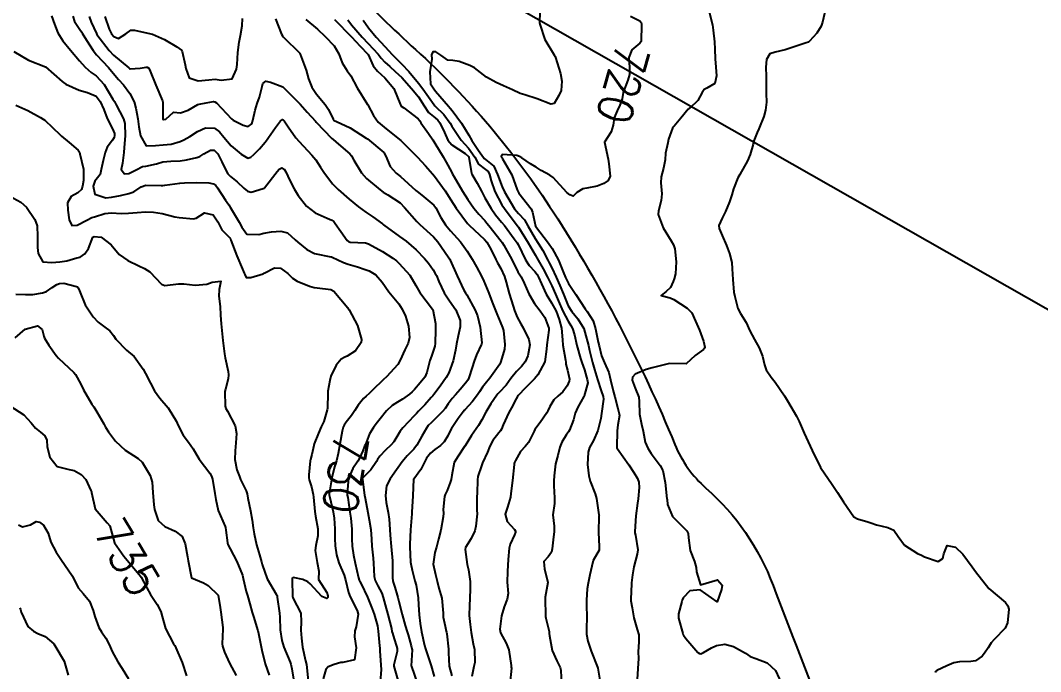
# Model space of a CAD drawing. Header units: metres. Extents: x 318500 to 325275, y 7408834 to 7428799.
# Drawn here: x 320229 to 320349.3, y 7412094.7 to 7412171.5 of the extents above; entities that cross this region are included whole.
import ezdxf
from ezdxf.enums import TextEntityAlignment as Align

# ---------------------------------------------------------------- set-up
doc = ezdxf.new("R2010")
doc.units = ezdxf.units.M
doc.header["$MEASUREMENT"] = 0
doc.linetypes.add('CONTINUO', pattern=[0])
for name, color, linetype in [('Cotas', 45, 'Continuous'), ('Curvas de Nivel 1m', 11, 'Continuous'), ('Curvas de Nivel 5m', 15, 'Continuous'), ('Linha Férrea', 20, 'Continuous'), ('TEXTO', 45, 'Continuous'), ('Vias Secundárias', 230, 'Continuous')]:
    doc.layers.add(name, color=color, linetype=linetype)
doc.styles.add('Style-STANDARD', font='STANDARD.shx')

msp = doc.modelspace()

# ---------------------------------------------------------------- linework, layer by layer
at = {"layer": 'Curvas de Nivel 1m', "flags": 128}
for points, elevation in [([(320290.27, 7412173.22), (320290.19, 7412171.36), (320290.2, 7412171.22), (320290.24, 7412171.03), (320290.85, 7412169.21), (320291.99, 7412167.31), (320292.06, 7412167.19), (320292.1, 7412167.08), (320292.66, 7412165.18), (320292.83, 7412164.31), (320292.74, 7412163.18), (320292.5, 7412162.62), (320291.92, 7412161.66), (320291.54, 7412161.57), (320289.92, 7412162.2), (320288.49, 7412162.69), (320287.93, 7412162.86), (320287.01, 7412163.26), (320285.95, 7412163.75), (320285.11, 7412164.12), (320283.96, 7412164.77), (320283.24, 7412165.31), (320282.53, 7412165.87), (320281.98, 7412166.13), (320280.73, 7412166.6), (320279.98, 7412166.74), (320279.41, 7412166.78), (320278.57, 7412167.37), (320278, 7412167.74), (320277.62, 7412167.76), (320277.48, 7412167.39), (320277.49, 7412166.9), (320277.28, 7412165.39), (320277.37, 7412163.97), (320277.73, 7412163.38), (320277.94, 7412163.12), (320279.46, 7412161.36), (320279.67, 7412161.12), (320279.9, 7412160.84), (320280.99, 7412159.34), (320281.87, 7412157.94), (320282.24, 7412157.32), (320283.03, 7412156.13), (320283.59, 7412155.3), (320283.69, 7412155.16), (320283.83, 7412155.05), (320284.8, 7412154.27), (320285.26, 7412153.28), (320285.79, 7412151.85), (320286.09, 7412151.27), (320286.46, 7412150.57), (320287.24, 7412149.26), (320287.74, 7412148.68), (320288.44, 7412147.94), (320288.84, 7412147.23), (320289.71, 7412145.75), (320290.06, 7412145.21), (320290.58, 7412144.32), (320291.19, 7412143.2), (320291.36, 7412142.89), (320291.66, 7412142.29), (320292.18, 7412141.18), (320292.59, 7412140.23), (320293.02, 7412139.18), (320293.6, 7412137.81), (320294.01, 7412137.16), (320294.72, 7412136.29), (320295.41, 7412135.14), (320295.56, 7412134.72), (320295.97, 7412133.13), (320296.11, 7412132.55), (320296.47, 7412131.13), (320296.69, 7412130.31), (320297.04, 7412129.12), (320297.47, 7412127.79), (320297.7, 7412127.11), (320297.75, 7412126.81), (320297.52, 7412125.11), (320297.42, 7412124.53), (320297.08, 7412123.12), (320296.58, 7412121.93), (320296.11, 7412121.13), (320295.93, 7412120.57), (320295.88, 7412119.13), (320296, 7412117.79), (320296.17, 7412117.13), (320296.77, 7412115.66), (320296.93, 7412115.12), (320297.21, 7412113.17), (320297.22, 7412113.11), (320297.21, 7412113.05), (320297.14, 7412111.11), (320297.23, 7412109.45), (320297.25, 7412109.11), (320297.25, 7412109.08), (320297.22, 7412109.01), (320296.53, 7412107.79), (320296.36, 7412107.12), (320296.15, 7412106.1), (320295.93, 7412105.13), (320295.83, 7412104.46), (320295.73, 7412103.13), (320295.73, 7412102.53), (320295.77, 7412101.13), (320295.74, 7412099.77), (320295.75, 7412099.13), (320295.9, 7412098.31), (320296.28, 7412097.12), (320297.03, 7412095.23), (320297.07, 7412095.11), (320297.36, 7412093.45)], 721), ([(320232.67, 7412171.98), (320233.01, 7412171), (320233.42, 7412169.98), (320234.01, 7412169.04), (320234.9, 7412167.96), (320235.97, 7412166.71), (320236.62, 7412165.93), (320237.36, 7412165.32), (320237.95, 7412164.93), (320238.88, 7412163.9), (320239.91, 7412162.19), (320240.08, 7412161.89), (320240.29, 7412161.49), (320241.15, 7412159.87), (320241.3, 7412159.3), (320241.36, 7412157.87), (320241.24, 7412156.46), (320241.18, 7412155.87), (320241.04, 7412154.64), (320240.9, 7412153.87), (320241.29, 7412153.36), (320241.8, 7412153.41), (320242.66, 7412153.85), (320243.4, 7412154.24), (320243.81, 7412154.29), (320245.06, 7412154.57), (320245.81, 7412154.77), (320246.75, 7412154.87), (320247.82, 7412154.92), (320248.58, 7412155.01), (320249.82, 7412155.31), (320250.14, 7412155.43), (320250.64, 7412155.74), (320251.4, 7412156.17), (320251.84, 7412156.17), (320252.27, 7412155.72), (320252.76, 7412154.77), (320253.25, 7412153.71), (320253.46, 7412153.37), (320253.79, 7412153.05), (320254.54, 7412152.44), (320255.35, 7412151.68), (320255.77, 7412151.31), (320256.21, 7412151.23), (320257.63, 7412151.65), (320257.74, 7412151.69), (320257.78, 7412151.72), (320259.29, 7412153.63), (320259.52, 7412153.91), (320259.81, 7412154.08), (320260.09, 7412153.91), (320260.28, 7412153.61), (320260.77, 7412152.58), (320261.26, 7412151.6), (320261.77, 7412150.83), (320262.75, 7412149.58), (320263.74, 7412148.76), (320265.15, 7412148.13), (320265.73, 7412147.92), (320265.95, 7412147.76), (320266.13, 7412147.53), (320266.78, 7412146.59), (320267.54, 7412145.51), (320267.7, 7412145.38), (320267.89, 7412145.31), (320269.7, 7412145.24), (320270.06, 7412145.12), (320271.68, 7412144.21), (320272.9, 7412143.44), (320273.34, 7412143.11), (320273.66, 7412142.82), (320274.91, 7412141.42), (320275.63, 7412140.22), (320276.1, 7412139.4), (320277.59, 7412137.42), (320277.61, 7412137.38), (320277.93, 7412135.73), (320277.95, 7412135.37), (320277.94, 7412135), (320277.9, 7412133.37), (320277.86, 7412133.05), (320277.52, 7412132.01), (320277.34, 7412131.55), (320277.29, 7412131.38), (320276.92, 7412129.96), (320276.67, 7412129.39), (320276.15, 7412128.72), (320275.47, 7412127.94), (320275.2, 7412127.67), (320274.88, 7412127.41), (320274.05, 7412126.83), (320273.45, 7412126.46), (320272.83, 7412126.05), (320272.18, 7412125.45), (320271.42, 7412124.51), (320270.96, 7412123.91), (320270.62, 7412123.47), (320270.16, 7412122.71), (320269.68, 7412121.48), (320269.59, 7412121.26), (320269.37, 7412120.74), (320268.99, 7412119.85), (320268.79, 7412119.49), (320268.19, 7412118.64), (320267.7, 7412117.5), (320267.53, 7412115.73), (320267.54, 7412115.51), (320267.59, 7412115.21), (320267.86, 7412113.5), (320267.96, 7412112.8), (320268.07, 7412111.5), (320268.08, 7412110.35), (320268.11, 7412109.5), (320268.26, 7412108.44), (320268.46, 7412107.49), (320268.88, 7412105.77), (320268.96, 7412105.48), (320269.01, 7412105.33), (320269.16, 7412105.03), (320269.92, 7412103.47), (320270.49, 7412102.09), (320270.71, 7412101.46), (320271.09, 7412100.08), (320271.19, 7412099.46), (320271.34, 7412097.73), (320271.36, 7412097.46), (320271.37, 7412097.14), (320271.49, 7412095.45), (320271.53, 7412094.95), (320271.42, 7412093.45)], 729), ([(320235.18, 7412171.95), (320235.4, 7412171.31), (320236.02, 7412170.4), (320236.2, 7412170.12), (320236.3, 7412169.94), (320236.79, 7412169.14), (320237.58, 7412167.92), (320237.98, 7412167.41), (320239.39, 7412165.9), (320239.95, 7412165.24), (320240.57, 7412164.51), (320241.15, 7412163.87), (320241.92, 7412162.85), (320242.42, 7412161.85), (320242.62, 7412161.13), (320242.83, 7412159.85), (320242.95, 7412158.92), (320243.17, 7412157.84), (320243.84, 7412156.69), (320244.95, 7412156.71), (320245.84, 7412156.78), (320246.78, 7412156.86), (320247.85, 7412157.19), (320248.26, 7412157.37), (320248.96, 7412157.76), (320249.87, 7412158.36), (320250.83, 7412158.78), (320251.87, 7412158.75), (320252.49, 7412158.34), (320252.99, 7412157.71), (320253.84, 7412156.69), (320255.02, 7412155.68), (320255.82, 7412155.23), (320256.17, 7412155.33), (320256.54, 7412155.66), (320257.2, 7412156.3), (320257.85, 7412157.11), (320258.09, 7412157.42), (320258.26, 7412157.64), (320259.09, 7412158.85), (320259.65, 7412159.62), (320259.89, 7412159.77), (320260, 7412159.73), (320260.09, 7412159.62), (320260.59, 7412158.9), (320261.49, 7412157.6), (320261.85, 7412157.17), (320263.37, 7412155.57), (320263.82, 7412155.01), (320264.39, 7412154.14), (320264.77, 7412153.56), (320265.79, 7412152.21), (320266.46, 7412151.53), (320267.76, 7412150.4), (320268.86, 7412149.5), (320269.74, 7412148.86), (320270.56, 7412148.3), (320271.68, 7412147.46), (320271.73, 7412147.43), (320271.83, 7412147.36), (320273.71, 7412145.99), (320274.47, 7412145.42), (320275.68, 7412144.4), (320276.65, 7412143.4), (320277.1, 7412142.83), (320277.66, 7412142.06), (320277.92, 7412141.64), (320278.05, 7412141.37), (320278.32, 7412140.69), (320278.95, 7412139.36), (320279.61, 7412138.42), (320280.34, 7412137.34), (320280.83, 7412136.09), (320280.85, 7412135.34), (320280.6, 7412134.29), (320280.4, 7412133.34), (320280.28, 7412132.59), (320280.03, 7412131.34), (320279.5, 7412129.9), (320279.2, 7412129.35), (320278.5, 7412128.34), (320277.74, 7412127.38), (320277.62, 7412127.22), (320277.45, 7412127.01), (320276.69, 7412126.14), (320275.94, 7412125.39), (320275.69, 7412125.13), (320275.42, 7412124.83), (320274.09, 7412123.42), (320273.79, 7412123.04), (320273.39, 7412122.39), (320273.03, 7412121.79), (320272.73, 7412121.44), (320272.03, 7412120.79), (320271.36, 7412120.09), (320271.1, 7412119.72), (320270.97, 7412119.46), (320270.33, 7412118.48), (320269.32, 7412117.5), (320269.3, 7412117.46), (320269.32, 7412117.33), (320269.58, 7412115.48), (320269.63, 7412115.14), (320269.97, 7412113.47), (320270.14, 7412112.59), (320270.3, 7412111.47), (320270.38, 7412110.31), (320270.43, 7412109.47), (320270.6, 7412108.07), (320270.65, 7412107.47), (320270.73, 7412105.9), (320270.84, 7412105.46), (320271.15, 7412104.82), (320271.62, 7412103.93), (320271.79, 7412103.45), (320272.01, 7412102.56), (320272.31, 7412101.44), (320272.74, 7412099.78), (320272.81, 7412099.43), (320272.86, 7412099.22), (320273.07, 7412098.58), (320273.36, 7412097.72), (320273.42, 7412097.42), (320273.41, 7412097.07), (320273.03, 7412095.52), (320273.01, 7412095.45), (320273.01, 7412095.43), (320273.03, 7412095.35), (320273.57, 7412093.42)], 728), ([(320237.1, 7412171.92), (320237.35, 7412171.23), (320237.96, 7412169.91), (320238.02, 7412169.81), (320239.46, 7412167.9), (320239.98, 7412167.36), (320241.8, 7412165.86), (320241.88, 7412165.79), (320241.96, 7412165.75), (320243.11, 7412165.84), (320243.84, 7412165.95), (320243.96, 7412165.95), (320244.15, 7412165.83), (320244.3, 7412165.48), (320244.97, 7412163.82), (320245.76, 7412161.96), (320245.8, 7412161.81), (320245.78, 7412159.91), (320245.81, 7412159.81), (320245.88, 7412159.76), (320246.14, 7412159.81), (320247.04, 7412160.65), (320247.89, 7412160.56), (320248.79, 7412160.88), (320249.91, 7412161.54), (320250.06, 7412161.59), (320250.9, 7412161.74), (320251.77, 7412161.88), (320251.91, 7412161.86), (320252.11, 7412161.73), (320253.88, 7412159.86), (320254.1, 7412159.7), (320255.28, 7412159.09), (320255.87, 7412158.97), (320256.27, 7412159.27), (320256.41, 7412159.66), (320256.67, 7412160.89), (320256.92, 7412161.66), (320257.18, 7412162.4), (320257.49, 7412163.65), (320257.58, 7412164.02), (320257.95, 7412164.29), (320258.49, 7412164.18), (320259.94, 7412163.62), (320261.91, 7412161.66), (320261.97, 7412161.59), (320262.83, 7412160.65), (320263.78, 7412159.57), (320263.89, 7412159.45), (320265.7, 7412157.54), (320265.86, 7412157.41), (320266.5, 7412156.88), (320267.83, 7412155.72), (320268.03, 7412155.51), (320268.33, 7412155), (320269.21, 7412153.5), (320269.8, 7412152.81), (320271.41, 7412151.47), (320271.78, 7412151.22), (320272.34, 7412150.88), (320273.76, 7412149.94), (320274.3, 7412149.42), (320275.73, 7412147.76), (320275.9, 7412147.58), (320276.08, 7412147.4), (320277.71, 7412145.96), (320278.23, 7412145.37), (320279.43, 7412143.6), (320279.59, 7412143.35), (320279.62, 7412143.3), (320279.67, 7412143.18), (320280.5, 7412141.34), (320281.3, 7412139.65), (320281.48, 7412139.33), (320281.62, 7412139.1), (320282.61, 7412137.31), (320282.89, 7412136.62), (320283.19, 7412135.31), (320283.4, 7412133.45), (320283.37, 7412133.3), (320282.78, 7412132.05), (320282.5, 7412131.31), (320282.25, 7412130.56), (320281.86, 7412129.32), (320281.74, 7412129.07), (320281.48, 7412128.69), (320280.86, 7412127.94), (320280.28, 7412127.34), (320279.89, 7412126.91), (320279.44, 7412126.28), (320279.08, 7412125.71), (320278.78, 7412125.36), (320277.42, 7412124.03), (320277.09, 7412123.7), (320276.87, 7412123.39), (320276.33, 7412122.46), (320275.74, 7412121.4), (320275.59, 7412121.18), (320275.37, 7412120.93), (320274.62, 7412120.15), (320274.02, 7412119.42), (320273.34, 7412118.5), (320272.58, 7412117.44), (320272.18, 7412116.58), (320272.04, 7412115.45), (320272.12, 7412114.62), (320272.37, 7412113.44), (320272.49, 7412112.67), (320272.56, 7412111.44), (320272.59, 7412110.79), (320272.72, 7412109.44), (320272.86, 7412107.77), (320272.87, 7412107.43), (320272.88, 7412105.72), (320272.91, 7412105.43), (320272.97, 7412105.24), (320273.15, 7412104.66), (320273.44, 7412103.72), (320273.51, 7412103.42), (320273.61, 7412102.95), (320274.02, 7412101.42), (320274.38, 7412100.12), (320274.6, 7412099.41), (320274.71, 7412099.04), (320275.06, 7412097.76), (320275.16, 7412097.4), (320275.18, 7412097.28), (320275.09, 7412095.4), (320275.11, 7412095.32), (320275.78, 7412093.39)], 727), ([(320238.94, 7412171.9), (320239.48, 7412170.44), (320239.74, 7412169.89), (320240.02, 7412169.57), (320240.56, 7412169.33), (320241.44, 7412169.87), (320242.02, 7412170.29), (320242.46, 7412170.29), (320244.02, 7412169.97), (320244.57, 7412169.82), (320246.01, 7412169.21), (320247.46, 7412168.33), (320247.99, 7412167.94), (320248.06, 7412167.78), (320248.41, 7412166.22), (320248.49, 7412165.77), (320248.88, 7412164.7), (320249.95, 7412164.34), (320251.22, 7412164.46), (320251.95, 7412164.52), (320252.66, 7412164.43), (320253.95, 7412164.56), (320254.48, 7412165.69), (320254.55, 7412166.27), (320254.62, 7412167.69), (320254.79, 7412168.91), (320254.95, 7412169.69), (320255.15, 7412170.8), (320255.2, 7412171.68)], 726), ([(320310.07, 7412172.95), (320310.58, 7412170.94), (320310.69, 7412170.3), (320310.85, 7412168.94), (320310.88, 7412168.07), (320310.91, 7412166.94), (320310.98, 7412165.94), (320311.06, 7412164.94), (320310.89, 7412164.01), (320309.95, 7412163.46), (320309.6, 7412163.3), (320309.4, 7412162.96), (320308.88, 7412162.01), (320307.91, 7412161.1), (320307.84, 7412161.06), (320307.73, 7412160.98), (320306.85, 7412159.95), (320306.06, 7412159.01), (320305.99, 7412158.91), (320305.89, 7412158.74), (320305.42, 7412157.46), (320305.32, 7412157.02), (320305.07, 7412155.79), (320305, 7412155.02), (320304.81, 7412154.03), (320304.53, 7412153.02), (320304.51, 7412152.31), (320304.64, 7412151.02), (320304.55, 7412150.24), (320304.22, 7412149.03), (320304.21, 7412148.56), (320304.78, 7412147.02), (320305.71, 7412145.48), (320305.99, 7412145.01), (320306.16, 7412144.54), (320306.33, 7412143), (320306.23, 7412141.57), (320306.06, 7412141), (320305.95, 7412140.7), (320305.63, 7412139.96), (320305.13, 7412139.52), (320304.55, 7412139.02), (320305.62, 7412138.75), (320306.05, 7412138.57), (320307.6, 7412137.54), (320308.15, 7412136.97), (320308.61, 7412135.99), (320309.08, 7412134.96), (320309.55, 7412133.66), (320309.68, 7412132.95), (320309.66, 7412132.83), (320309.54, 7412132.68), (320308.54, 7412131.95), (320307.51, 7412130.98), (320305.51, 7412131), (320303.5, 7412130.5), (320302.78, 7412130.32), (320301.5, 7412129.78), (320301.15, 7412129.4), (320301.14, 7412129.06), (320301.48, 7412128.12), (320301.91, 7412127.05), (320301.97, 7412126.54), (320302.01, 7412125.05), (320302.23, 7412123.86), (320302.42, 7412123.04), (320302.67, 7412121.76), (320302.97, 7412121.04), (320303.37, 7412120.4), (320304.42, 7412119.01), (320304.74, 7412118.4), (320305.03, 7412117), (320305.23, 7412115.07), (320305.24, 7412115), (320305.29, 7412114.41), (320305.9, 7412112.99), (320307.26, 7412111.6), (320307.57, 7412111.29), (320307.74, 7412110.97), (320307.75, 7412110.47), (320307.96, 7412108.97), (320308.47, 7412107.69), (320308.69, 7412106.96), (320308.71, 7412106.48), (320309.17, 7412104.95), (320311.18, 7412105.52), (320311.72, 7412104.91), (320311.67, 7412104.4), (320311.14, 7412102.92), (320309.16, 7412104.36), (320307.92, 7412104.21), (320307.15, 7412103.41), (320307.01, 7412103.11), (320306.97, 7412102.98), (320306.59, 7412101.51), (320306.58, 7412100.99), (320307.09, 7412099.19), (320307.14, 7412099.03), (320307.18, 7412098.98), (320307.47, 7412098.59), (320308.88, 7412096.95), (320309.06, 7412096.83), (320309.23, 7412096.78), (320309.54, 7412096.94), (320310.49, 7412097.5), (320311.07, 7412097.77), (320312.07, 7412097.92), (320313.07, 7412097.68), (320314.47, 7412096.88), (320315.05, 7412096.49), (320315.69, 7412096.23), (320317.04, 7412095.75), (320318.01, 7412094.83), (320318.9, 7412092.93)], 719), ([(320323.94, 7412172.77), (320323.57, 7412171.26), (320323.4, 7412170.78), (320322.88, 7412169.94), (320322.02, 7412169), (320321.9, 7412168.91), (320321.63, 7412168.8), (320320.01, 7412168.25), (320319.15, 7412167.98), (320318, 7412167.72), (320317.36, 7412167.5), (320316.96, 7412166.86), (320316.9, 7412165.94), (320316.93, 7412164.86), (320316.91, 7412163.91), (320316.93, 7412162.86), (320316.95, 7412161.83), (320316.85, 7412160.86), (320316.64, 7412160.13), (320316.15, 7412158.87), (320316.07, 7412158.68), (320315.88, 7412158.24), (320315.49, 7412157.25), (320315.38, 7412156.88), (320315.05, 7412155.67), (320314.71, 7412154.89), (320313.81, 7412153.31), (320313.59, 7412152.9), (320313.09, 7412151.61), (320312.87, 7412150.91), (320312.6, 7412150.08), (320312.15, 7412148.92), (320311.74, 7412148.14), (320311.36, 7412147.3), (320311.39, 7412146.93), (320311.72, 7412146.09), (320312.26, 7412144.92), (320312.62, 7412143.98), (320312.87, 7412142.91), (320312.93, 7412142.18), (320312.98, 7412140.91), (320313.12, 7412139.42), (320313.22, 7412138.91), (320313.6, 7412137.51), (320313.9, 7412136.9), (320314.55, 7412135.86), (320315.02, 7412134.88), (320315.55, 7412133.85), (320316.12, 7412132.86), (320316.51, 7412131.87), (320316.74, 7412130.85), (320316.91, 7412130.26), (320317.5, 7412129.41), (320317.99, 7412128.83), (320319.09, 7412127.19), (320319.33, 7412126.82), (320319.46, 7412126.63), (320320.51, 7412124.8), (320320.8, 7412124.18), (320321.41, 7412122.79), (320322.35, 7412120.78), (320323.35, 7412118.76), (320324.71, 7412116.75), (320325.32, 7412115.83), (320326.04, 7412114.73), (320327.27, 7412112.96), (320327.69, 7412112.7), (320328.93, 7412112.35), (320329.27, 7412112.24), (320329.93, 7412112.01), (320331.26, 7412111.7), (320331.96, 7412111.36), (320332.47, 7412110.64), (320333.23, 7412109.59), (320334.76, 7412108.61), (320335.22, 7412108.41), (320335.59, 7412108.22), (320337.21, 7412107.67), (320337.74, 7412108.05), (320337.86, 7412108.57), (320338.25, 7412109.55), (320339.23, 7412109.37), (320340.1, 7412108.54), (320341.2, 7412107.05), (320341.6, 7412106.52), (320343.17, 7412104.5), (320345.15, 7412102.84), (320345.43, 7412102.47), (320345.53, 7412102.07), (320345.38, 7412100.47), (320345.1, 7412099.81), (320343.8, 7412098.49), (320343.47, 7412098.11), (320343.08, 7412097.52), (320342.68, 7412096.89), (320342.4, 7412096.51), (320341.59, 7412095.97), (320341.05, 7412095.89), (320339.73, 7412095.86), (320339.05, 7412095.72), (320338.21, 7412095.39), (320337.03, 7412094.85), (320336.89, 7412094.72), (320336.84, 7412094.58)], 718), ([(320259.07, 7412171.63), (320259.8, 7412169.84), (320259.91, 7412169.62), (320260.02, 7412169.47), (320261.94, 7412167.59), (320261.96, 7412167.56), (320261.99, 7412167.49), (320262.71, 7412165.58), (320262.96, 7412164.57), (320263.36, 7412163.58), (320263.93, 7412162.77), (320264.94, 7412161.55), (320265.33, 7412160.97), (320265.89, 7412159.81), (320266.01, 7412159.66), (320266.26, 7412159.53), (320267.88, 7412158.79), (320269.76, 7412157.59), (320269.86, 7412157.52), (320269.91, 7412157.49), (320271.84, 7412155.88), (320272.1, 7412155.46), (320272.61, 7412154.24), (320273.32, 7412153.44), (320273.8, 7412153.05), (320275.64, 7412151.41), (320275.78, 7412151.29), (320276.32, 7412150.86), (320277.75, 7412149.68), (320277.97, 7412149.38), (320278.58, 7412148.21), (320279.14, 7412147.36), (320279.72, 7412146.67), (320280.9, 7412145.34), (320281.68, 7412144.26), (320282.25, 7412143.32), (320282.77, 7412142.42), (320283.36, 7412141.3), (320283.64, 7412140.71), (320284.22, 7412139.29), (320284.63, 7412138.26), (320285.01, 7412137.28), (320285.18, 7412136.87), (320285.58, 7412135.92), (320285.83, 7412135.27), (320285.94, 7412134.89), (320286.13, 7412133.26), (320286.08, 7412132.71), (320285.66, 7412131.27), (320285.51, 7412130.95), (320284.36, 7412129.29), (320283.95, 7412128.82), (320283.47, 7412128.22), (320283.11, 7412127.66), (320282.88, 7412127.31), (320282.28, 7412126.48), (320281.43, 7412125.6), (320281.3, 7412125.46), (320281.19, 7412125.32), (320280.63, 7412124.54), (320279.81, 7412123.34), (320279.67, 7412123.09), (320279.4, 7412122.49), (320278.97, 7412121.77), (320278.55, 7412121.36), (320277.86, 7412120.88), (320277.37, 7412120.43), (320276.89, 7412119.85), (320276.63, 7412119.39), (320276.21, 7412118.52), (320275.38, 7412117.4), (320275.36, 7412117.37), (320275.32, 7412116.4), (320275.27, 7412115.43), (320275.26, 7412115.4), (320275.15, 7412113.53), (320275.15, 7412113.4), (320275.15, 7412113.29), (320274.99, 7412111.4), (320274.9, 7412109.73), (320274.91, 7412109.4), (320275.01, 7412107.59), (320275.03, 7412107.4), (320275.18, 7412106.65), (320275.51, 7412105.4), (320275.66, 7412104.89), (320275.9, 7412103.39), (320275.93, 7412102.59), (320276.02, 7412101.39), (320276.13, 7412100.36), (320276.3, 7412099.39), (320276.66, 7412097.79), (320276.77, 7412097.38), (320277.05, 7412096.55), (320277.43, 7412095.37), (320277.77, 7412094.13)], 726), ([(320266.05, 7412171.56), (320268.02, 7412169.53), (320268.05, 7412169.51), (320269.07, 7412168.43), (320269.95, 7412167.49), (320269.99, 7412167.43), (320270.61, 7412166.11), (320271.11, 7412165.47), (320271.96, 7412164.68), (320273.04, 7412163.44), (320273.83, 7412161.52), (320273.84, 7412161.43), (320273.86, 7412161.38), (320273.91, 7412161.33), (320274.2, 7412161.14), (320275.89, 7412159.84), (320276.08, 7412159.6), (320276.23, 7412159.4), (320277.12, 7412158.14), (320277.61, 7412157.38), (320277.85, 7412157), (320278.85, 7412155.36), (320279.2, 7412154.74), (320279.81, 7412153.61), (320279.95, 7412153.35), (320280.14, 7412153.01), (320281.14, 7412151.34), (320281.77, 7412150.35), (320282.46, 7412149.32), (320283.04, 7412148.61), (320283.74, 7412147.87), (320284, 7412147.57), (320284.23, 7412147.29), (320285.7, 7412145.43), (320285.81, 7412145.27), (320285.98, 7412144.98), (320286.93, 7412143.26), (320287.66, 7412141.84), (320287.88, 7412141.47), (320288.03, 7412141.24), (320288.41, 7412140.47), (320288.94, 7412139.23), (320289.6, 7412138.08), (320290.3, 7412137.21), (320290.83, 7412136.44), (320291.3, 7412135.19), (320291.32, 7412134.94), (320291.07, 7412133.2), (320291.03, 7412132.7), (320290.82, 7412131.2), (320289.99, 7412129.7), (320289.62, 7412129.22), (320289.55, 7412129.15), (320289.49, 7412129.09), (320288.56, 7412128.14), (320287.69, 7412127.24), (320287.59, 7412127.11), (320287.45, 7412126.84), (320286.9, 7412125.79), (320286.58, 7412125.25), (320285.93, 7412123.78), (320285.72, 7412123.27), (320285.6, 7412123.08), (320285.4, 7412122.84), (320284.72, 7412121.95), (320284.36, 7412121.29), (320284.08, 7412120.58), (320283.5, 7412119.3), (320283.35, 7412118.95), (320282.92, 7412117.71), (320282.88, 7412117.3), (320282.86, 7412115.75), (320282.82, 7412115.3), (320282.83, 7412113.75), (320282.84, 7412113.3), (320282.71, 7412111.85), (320282.58, 7412111.31), (320282.16, 7412110.38), (320281.49, 7412109.32), (320281.44, 7412109.09), (320281.69, 7412107.32), (320281.82, 7412106.68), (320282.02, 7412105.31), (320282.03, 7412104.44), (320282, 7412103.31), (320281.96, 7412102.48), (320281.91, 7412101.31), (320282.04, 7412100.25), (320282.16, 7412099.31), (320282.4, 7412097.98), (320282.53, 7412097.31), (320282.57, 7412095.77), (320282.46, 7412095.31), (320282.21, 7412094.12)], 724), ([(320267.6, 7412171.52), (320268.04, 7412170.94), (320269.29, 7412169.5), (320270.01, 7412168.73), (320271.17, 7412167.47), (320271.53, 7412167.01), (320271.98, 7412166.52), (320272.54, 7412166.01), (320273.19, 7412165.44), (320273.96, 7412164.71), (320275.12, 7412163.42), (320275.93, 7412162.44), (320276.59, 7412161.4), (320277.11, 7412160.6), (320277.9, 7412159.98), (320278.23, 7412159.71), (320278.47, 7412159.37), (320279.01, 7412158.23), (320279.41, 7412157.36), (320279.85, 7412156.8), (320281.42, 7412155.75), (320281.83, 7412155.43), (320281.89, 7412155.33), (320282.13, 7412153.64), (320282.23, 7412153.32), (320282.84, 7412152.27), (320283.35, 7412151.31), (320283.77, 7412150.56), (320284.49, 7412149.29), (320285.01, 7412148.55), (320285.73, 7412147.68), (320286.06, 7412147.27), (320287.23, 7412145.73), (320287.58, 7412145.25), (320287.7, 7412145.05), (320288.57, 7412143.24), (320289, 7412142.57), (320289.66, 7412141.87), (320289.93, 7412141.49), (320290.08, 7412141.21), (320290.43, 7412140.41), (320290.98, 7412139.2), (320291.6, 7412138.18), (320292.15, 7412137.18), (320292.54, 7412136.22), (320292.79, 7412135.18), (320292.9, 7412133.82), (320292.96, 7412133.17), (320293.28, 7412131.4), (320293.29, 7412131.16), (320293.3, 7412130.95), (320293.5, 7412130.22), (320293.74, 7412129.16), (320293.71, 7412128.93), (320293.48, 7412128.39), (320292.97, 7412127.67), (320292.36, 7412127.18), (320291.91, 7412126.73), (320291.44, 7412125.93), (320291.2, 7412125.43), (320291.06, 7412125.2), (320290.27, 7412124.06), (320289.67, 7412123.22), (320289.56, 7412123.06), (320289.4, 7412122.71), (320288.92, 7412121.69), (320288.5, 7412121.23), (320287.95, 7412120.66), (320287.36, 7412119.59), (320287.26, 7412119.34), (320287.23, 7412119.24), (320287.21, 7412119.1), (320287.02, 7412117.24), (320286.84, 7412115.71), (320286.78, 7412115.25), (320286.43, 7412114.1), (320286.16, 7412113.26), (320286.41, 7412112.4), (320287.25, 7412111.45), (320287.37, 7412111.24), (320287.37, 7412111.12), (320287.24, 7412110.81), (320286.75, 7412109.73), (320286.64, 7412109.25), (320286.52, 7412107.93), (320286.48, 7412107.25), (320286.42, 7412106.49), (320286.41, 7412105.25), (320286.49, 7412103.91), (320286.38, 7412103.25), (320286.03, 7412102.35), (320285.74, 7412101.26), (320285.53, 7412099.7), (320285.61, 7412099.26), (320286.27, 7412098.06), (320286.59, 7412097.25), (320286.85, 7412095.43), (320286.88, 7412095.24), (320286.89, 7412095.1), (320286.71, 7412093.24)], 723), ([(320269.4, 7412171.5), (320270.04, 7412170.6), (320270.95, 7412169.48), (320272, 7412168.34), (320272.83, 7412167.45), (320273.41, 7412166.86), (320273.98, 7412166.31), (320274.81, 7412165.42), (320275.95, 7412164.06), (320276.45, 7412163.4), (320277.77, 7412161.52), (320277.87, 7412161.38), (320277.89, 7412161.36), (320277.91, 7412161.33), (320278.91, 7412160.37), (320279.68, 7412159.35), (320279.88, 7412159), (320280.98, 7412157.34), (320281.85, 7412156.38), (320282.58, 7412155.32), (320283.02, 7412154.51), (320283.82, 7412153.9), (320284.15, 7412153.63), (320284.32, 7412153.29), (320284.52, 7412152.56), (320284.95, 7412151.28), (320285.76, 7412149.73), (320286.07, 7412149.27), (320287.23, 7412147.76), (320287.62, 7412147.25), (320287.73, 7412147.09), (320288.86, 7412145.23), (320289.68, 7412143.84), (320290.04, 7412143.21), (320290.63, 7412142.18), (320291.14, 7412141.2), (320291.64, 7412140.19), (320292.09, 7412139.19), (320292.44, 7412138.35), (320292.96, 7412137.18), (320293.58, 7412135.99), (320293.91, 7412135.5), (320294.09, 7412135.16), (320294.31, 7412134.41), (320294.59, 7412133.15), (320295.04, 7412131.62), (320295.2, 7412131.14), (320295.5, 7412130.28), (320295.76, 7412129.4), (320295.84, 7412129.13), (320295.89, 7412128.73), (320295.46, 7412127.21), (320295.44, 7412127.16), (320295.43, 7412127.14), (320294.71, 7412125.87), (320294.42, 7412125.15), (320294.2, 7412124.38), (320293.73, 7412123.16), (320293.61, 7412122.95), (320293.4, 7412122.64), (320292.83, 7412121.73), (320292.59, 7412121.17), (320292.35, 7412120.19), (320292.1, 7412119.18), (320291.92, 7412117.77), (320291.89, 7412117.18), (320291.89, 7412116.61), (320291.99, 7412115.18), (320291.96, 7412114.51), (320291.78, 7412113.18), (320291.92, 7412111.85), (320291.93, 7412111.18), (320291.85, 7412110.57), (320291.7, 7412109.18), (320291.6, 7412108.8), (320291.21, 7412108.25), (320290.72, 7412107.67), (320290.74, 7412107.2), (320290.81, 7412106.82), (320291.17, 7412105.19), (320290.88, 7412103.46), (320290.87, 7412103.19), (320290.9, 7412101.41), (320290.9, 7412101.19), (320290.93, 7412101.01), (320291.1, 7412100.37), (320291.33, 7412099.42), (320291.35, 7412099.19), (320291.37, 7412098.9), (320291.7, 7412097.18), (320292.24, 7412095.97), (320292.64, 7412095.17), (320292.72, 7412094.86), (320292.78, 7412093.16)], 722), ([(320228.47, 7412161.47), (320229.89, 7412160.84), (320231.37, 7412160), (320231.7, 7412159.82), (320231.88, 7412159.69), (320233.68, 7412157.97), (320233.86, 7412157.8), (320234.74, 7412157.06), (320235.83, 7412156.17), (320235.97, 7412155.94), (320236.02, 7412155.74), (320236.45, 7412153.93), (320236.43, 7412152.57), (320236.32, 7412151.93), (320236.2, 7412151.51), (320235.77, 7412151.14), (320234.99, 7412150.72), (320234.57, 7412149.96), (320234.6, 7412149.09), (320234.75, 7412147.95), (320235.06, 7412147.29), (320235.71, 7412147.32), (320236.85, 7412147.92), (320237.43, 7412148.21), (320237.73, 7412148.3), (320238.95, 7412148.68), (320239.73, 7412148.76), (320240.89, 7412148.71), (320241.73, 7412148.75), (320242.75, 7412148.83), (320243.74, 7412148.9), (320244.68, 7412148.87), (320245.73, 7412148.68), (320247.2, 7412148.32), (320247.73, 7412148.21), (320249.41, 7412148.06), (320249.73, 7412148.15), (320250.72, 7412148.76), (320251.73, 7412148.54), (320252.28, 7412147.72), (320252.77, 7412146.77), (320253.7, 7412145.83), (320253.75, 7412145.75), (320253.78, 7412145.7), (320253.83, 7412145.56), (320254.5, 7412143.69), (320255.2, 7412142.13), (320255.4, 7412141.67), (320255.45, 7412141.49), (320255.63, 7412141.16), (320256.16, 7412141.14), (320257.64, 7412141.6), (320257.73, 7412141.65), (320258.97, 7412142.31), (320259.65, 7412142.25), (320260.54, 7412141.61), (320261.1, 7412141.07), (320261.63, 7412140.74), (320263.07, 7412140.13), (320263.62, 7412139.96), (320263.98, 7412139.92), (320265.62, 7412139.72), (320265.94, 7412139.54), (320267.59, 7412137.59), (320267.65, 7412137.51), (320267.77, 7412137.33), (320268.76, 7412135.5), (320269.2, 7412133.83), (320269.16, 7412133.49), (320268.51, 7412132.51), (320267.52, 7412131.87), (320267.26, 7412131.76), (320266.83, 7412131.52), (320266.22, 7412130.81), (320265.61, 7412129.54), (320265.47, 7412129.03), (320265.25, 7412127.75), (320265.23, 7412127.54), (320265.21, 7412125.77), (320265.17, 7412125.54), (320264.76, 7412124.2), (320264.48, 7412123.55), (320264.14, 7412122.8), (320263.64, 7412121.56), (320263.59, 7412121.35), (320263.36, 7412120.29), (320263.21, 7412119.7), (320263.18, 7412119.56), (320262.99, 7412117.9), (320262.99, 7412117.56), (320263.05, 7412117.3), (320263.31, 7412116.48), (320263.53, 7412115.56), (320263.57, 7412115.28), (320263.71, 7412113.56), (320263.79, 7412113.02), (320264.07, 7412111.55), (320264.06, 7412110.72), (320263.82, 7412109.55), (320263.77, 7412108.99), (320263.99, 7412107.55), (320264.18, 7412106.55), (320264.13, 7412105.55), (320265.14, 7412104.03), (320265.23, 7412103.63), (320265.25, 7412103.54), (320265.26, 7412103.42), (320265.14, 7412103.31), (320264.54, 7412103.55), (320263.15, 7412105.03), (320262.89, 7412105.3), (320262.3, 7412105.57), (320261.16, 7412105.81), (320261.03, 7412105.73), (320261.05, 7412105.59), (320261.06, 7412105.5), (320261.09, 7412103.59), (320261.14, 7412103.4), (320262.05, 7412101.58), (320262.1, 7412100.57), (320262.08, 7412099.58), (320262.16, 7412098.66), (320262.26, 7412097.57), (320262.63, 7412095.98), (320262.72, 7412095.56), (320262.94, 7412093.62)], 731), ([(320227.76, 7412150.75), (320229.07, 7412150.03), (320229.74, 7412149.45), (320230.72, 7412148), (320230.96, 7412147.25), (320231.03, 7412146), (320231, 7412144.69), (320231.08, 7412144), (320231.66, 7412143.01), (320232.7, 7412142.93), (320233.66, 7412142.99), (320234.48, 7412143.13), (320235.66, 7412143.47), (320236.05, 7412143.55), (320236.58, 7412143.93), (320237.03, 7412144.56), (320237.55, 7412145.91), (320237.7, 7412146), (320238.54, 7412145.9), (320239.69, 7412145.02), (320240.66, 7412143.88), (320241.66, 7412143.15), (320242.97, 7412142.52), (320243.65, 7412142.21), (320244.27, 7412141.82), (320245.63, 7412140.36), (320246.04, 7412140.22), (320247.63, 7412140.39), (320248.27, 7412140.41), (320249.62, 7412140.24), (320250.99, 7412140.37), (320251.63, 7412140.61), (320252.63, 7412140.72), (320252.44, 7412139.72), (320252.38, 7412138.95), (320252.55, 7412137.72), (320252.58, 7412136.71), (320252.69, 7412135.71), (320252.76, 7412134.92), (320252.85, 7412133.71), (320253.08, 7412132.14), (320253.16, 7412131.7), (320253.49, 7412130.06), (320253.52, 7412129.7), (320253.48, 7412129.22), (320253.18, 7412127.99), (320253.12, 7412127.7), (320253.14, 7412126), (320253.24, 7412125.7), (320253.43, 7412125.39), (320254.33, 7412123.69), (320254.47, 7412122.76), (320254.4, 7412121.68), (320254.33, 7412120.72), (320254.3, 7412119.69), (320254.53, 7412118.49), (320254.83, 7412117.68), (320254.97, 7412117.33), (320255.31, 7412116.64), (320255.63, 7412116), (320255.72, 7412115.66), (320255.8, 7412115.15), (320256.14, 7412113.66), (320256.33, 7412112.57), (320256.46, 7412111.65), (320256.55, 7412110.96), (320256.84, 7412109.65), (320257.2, 7412108.48), (320257.42, 7412107.64), (320257.5, 7412107.32), (320258.09, 7412105.63), (320259.14, 7412103.84), (320259.23, 7412103.71), (320259.26, 7412103.62), (320259.29, 7412103.47), (320259.56, 7412101.61), (320259.59, 7412101.13), (320259.63, 7412099.61), (320259.84, 7412098.38), (320260.08, 7412097.6), (320260.82, 7412095.8), (320260.9, 7412095.59), (320261.02, 7412095.04), (320261.25, 7412093.59)], 732), ([(320228.46, 7412139.18), (320229.61, 7412139.16), (320230.46, 7412139.16), (320231.61, 7412139.35), (320232.09, 7412139.51), (320232.76, 7412139.98), (320233.29, 7412140.31), (320233.62, 7412140.43), (320234.14, 7412140.48), (320235.62, 7412140.11), (320235.73, 7412140.05), (320235.83, 7412139.94), (320235.97, 7412139.57), (320236.65, 7412137.92), (320237.57, 7412136.53), (320238.19, 7412135.9), (320238.96, 7412135.3), (320239.55, 7412134.86), (320239.98, 7412134.31), (320240.26, 7412133.87), (320241.52, 7412132.57), (320242.4, 7412131.85), (320243.49, 7412130.34), (320243.75, 7412129.83), (320244.34, 7412128.69), (320244.8, 7412127.81), (320245.45, 7412126.92), (320246.41, 7412125.79), (320247.41, 7412124.17), (320247.58, 7412123.78), (320248.21, 7412122.59), (320248.84, 7412121.76), (320249.37, 7412120.97), (320250.08, 7412119.74), (320251.33, 7412118.08), (320251.55, 7412117.72), (320251.66, 7412117.37), (320251.92, 7412115.71), (320252.03, 7412114.98), (320252.33, 7412113.71), (320253.15, 7412111.79), (320253.19, 7412111.7), (320253.24, 7412111.37), (320253.42, 7412109.9), (320253.47, 7412109.7), (320253.73, 7412109.17), (320254.53, 7412107.68), (320255.17, 7412106.07), (320255.27, 7412105.67), (320255.62, 7412104.14), (320255.77, 7412103.66), (320256.07, 7412102.71), (320256.34, 7412101.65), (320256.53, 7412101.07), (320256.97, 7412099.64), (320256.99, 7412099.55), (320257.08, 7412099.21), (320257.39, 7412097.64), (320257.47, 7412097.22), (320257.85, 7412095.63), (320258.34, 7412094.3)], 733), ([(320228.39, 7412134.04), (320229.55, 7412135.05), (320231.02, 7412135.46), (320231.55, 7412135.03), (320231.77, 7412134.22), (320231.86, 7412133.99), (320232.34, 7412133.16), (320233.21, 7412131.96), (320233.51, 7412131.66), (320235.29, 7412129.94), (320235.48, 7412129.71), (320236.12, 7412128.58), (320236.46, 7412127.93), (320237.43, 7412126.24), (320237.65, 7412125.91), (320238.01, 7412125.31), (320238.84, 7412123.89), (320239.04, 7412123.53), (320239.39, 7412122.95), (320240.2, 7412121.87), (320241.36, 7412120.81), (320242.89, 7412119.84), (320243.34, 7412119.4), (320244.32, 7412117.82), (320244.52, 7412117.02), (320244.61, 7412115.81), (320244.75, 7412114.34), (320244.83, 7412113.81), (320245.25, 7412112.51), (320246.02, 7412111.79), (320247.23, 7412111.27), (320248.07, 7412110.61), (320248.44, 7412109.76), (320248.7, 7412108.25), (320248.78, 7412107.76), (320249.16, 7412105.75), (320250.58, 7412105.15), (320251.15, 7412104.87), (320252.31, 7412103.71), (320252.57, 7412102.26), (320252.62, 7412101.7), (320252.87, 7412099.92), (320252.87, 7412099.7), (320252.79, 7412097.98), (320252.81, 7412097.7), (320253.05, 7412096.98), (320253.66, 7412095.69), (320254.43, 7412094.25)], 734), ([(320228.78, 7412112.02), (320229.24, 7412111.78), (320230.21, 7412112.01), (320230.86, 7412112.38), (320231.24, 7412112.31), (320231.73, 7412111.98), (320232.27, 7412111.02), (320232.61, 7412109.97), (320233.2, 7412108.8), (320233.78, 7412107.95), (320235.16, 7412105.94), (320235.81, 7412104.59), (320236.41, 7412103.92), (320237.13, 7412103), (320237.57, 7412101.9), (320237.79, 7412101.21), (320238.26, 7412099.89), (320238.57, 7412099.39), (320239.07, 7412098.64), (320239.45, 7412097.88), (320239.84, 7412097.08), (320240.49, 7412095.87), (320241.02, 7412095.07), (320241.76, 7412093.85)], 736), ([(320228.93, 7412102.21), (320229, 7412102.02), (320229.11, 7412101.7), (320229.88, 7412100.01), (320230.54, 7412099.47), (320231.07, 7412099.21), (320231.93, 7412098.83), (320232.93, 7412097.96), (320233.06, 7412097.78), (320234.15, 7412095.95), (320234.64, 7412094.3)], 737)]:
    msp.add_lwpolyline(points, dxfattribs=dict(at, elevation=elevation))
at = {"layer": 'Curvas de Nivel 5m', "flags": 128}
for points, elevation in [([(320300.92, 7412171.94), (320302.05, 7412171.39), (320302.2, 7412171.21), (320302.23, 7412171.06), (320302.22, 7412170.89), (320302.18, 7412169.06), (320302.16, 7412168.92), (320302.02, 7412168.76), (320301.08, 7412167.99), (320300.72, 7412167.08), (320300.81, 7412165.91), (320300.82, 7412165.08), (320300.62, 7412164.43), (320300.11, 7412163.09), (320300.08, 7412162.95), (320299.93, 7412162.23), (320299.65, 7412161.36), (320299.49, 7412161.09), (320299.01, 7412159.99), (320298.9, 7412159.1), (320298.66, 7412158.32), (320297.86, 7412157.11), (320298.29, 7412155.11), (320298.39, 7412154.54), (320298.52, 7412153.1), (320298.31, 7412152.59), (320297.8, 7412152.24), (320296.99, 7412151.92), (320295.79, 7412151.67), (320295.33, 7412151.6), (320294.6, 7412151.16), (320294.19, 7412150.74), (320293.78, 7412150.88), (320293.44, 7412151.17), (320291.81, 7412152.94), (320291.44, 7412153.2), (320290.38, 7412153.77), (320289.82, 7412154.15), (320289.15, 7412154.55), (320288.12, 7412155.25), (320287.83, 7412155.42), (320287.55, 7412155.54), (320285.84, 7412155.67), (320285.69, 7412155.41), (320285.78, 7412155.27), (320285.79, 7412155.23), (320285.83, 7412155.14), (320286.93, 7412153.26), (320287.57, 7412151.47), (320287.68, 7412151.25), (320287.78, 7412151.1), (320289.21, 7412149.23), (320289.38, 7412148.86), (320289.73, 7412147.22), (320291.26, 7412145.2), (320291.69, 7412144.56), (320292.44, 7412143.18), (320293.01, 7412141.83), (320293.27, 7412141.17), (320293.64, 7412140.45), (320294.5, 7412139.16), (320295.59, 7412137.46), (320295.83, 7412137.14), (320296.52, 7412136.06), (320296.79, 7412135.12), (320297.13, 7412133.53), (320297.23, 7412133.11), (320297.52, 7412131.92), (320297.85, 7412131.1), (320298.36, 7412129.96), (320298.57, 7412129.09), (320298.92, 7412127.64), (320299.08, 7412127.09), (320299.44, 7412125.73), (320299.61, 7412125.08), (320299.62, 7412124.88), (320299.42, 7412123.78), (320299.34, 7412123.08), (320299.31, 7412121.15), (320299.32, 7412121.08), (320299.38, 7412120.96), (320300.75, 7412119.07), (320301.34, 7412118.17), (320301.75, 7412117.47), (320301.92, 7412117.05), (320301.95, 7412116.42), (320301.84, 7412115.05), (320301.77, 7412114.57), (320301.56, 7412113.06), (320301.43, 7412111.23), (320301.45, 7412111.06), (320301.53, 7412110.77), (320301.8, 7412109.05), (320301.73, 7412108.53), (320301.34, 7412107.06), (320301.18, 7412106.11), (320301.06, 7412105.17), (320301.05, 7412105.06), (320300.98, 7412103.23), (320300.99, 7412103.06), (320301.13, 7412102.23), (320301.34, 7412101.06), (320301.73, 7412099.68), (320301.91, 7412099.05), (320301.92, 7412098.21), (320301.85, 7412097.05), (320301.86, 7412096.24), (320301.8, 7412095.05), (320301.73, 7412093.76)], 720), ([(320262.66, 7412171.58), (320264.03, 7412170.42), (320264.95, 7412169.56), (320266, 7412168.46), (320266.55, 7412167.53), (320266.92, 7412166.46), (320267.53, 7412165.52), (320267.96, 7412164.91), (320268.69, 7412163.5), (320269.91, 7412161.56), (320269.96, 7412161.49), (320270.65, 7412160.23), (320271.19, 7412159.47), (320271.88, 7412158.87), (320273.7, 7412157.43), (320273.86, 7412157.29), (320275.75, 7412155.41), (320275.83, 7412155.33), (320276.75, 7412154.33), (320277.58, 7412153.38), (320277.81, 7412153.1), (320279.08, 7412151.36), (320279.76, 7412150.3), (320280.38, 7412149.34), (320281.73, 7412147.51), (320281.82, 7412147.42), (320281.9, 7412147.33), (320283.71, 7412145.65), (320284, 7412145.3), (320284.47, 7412144.51), (320285.07, 7412143.28), (320285.27, 7412142.88), (320285.66, 7412142.2), (320286.09, 7412141.27), (320286.28, 7412140.62), (320286.62, 7412139.26), (320287.08, 7412137.77), (320287.27, 7412137.25), (320287.58, 7412136.49), (320288.01, 7412135.68), (320288.26, 7412135.24), (320288.94, 7412133.84), (320289.05, 7412133.22), (320288.81, 7412131.94), (320288.52, 7412131.23), (320288.07, 7412130.67), (320287.5, 7412130.09), (320286.84, 7412129.25), (320286.27, 7412128.46), (320285.46, 7412127.58), (320285.31, 7412127.43), (320285.17, 7412127.27), (320284.47, 7412126.26), (320283.89, 7412125.29), (320283.42, 7412124.38), (320283.02, 7412123.7), (320282.74, 7412123.31), (320282.18, 7412122.53), (320281.44, 7412121.32), (320281.42, 7412121.28), (320281.38, 7412121.22), (320280.62, 7412120.08), (320280.16, 7412119.34), (320279.86, 7412117.87), (320279.8, 7412117.34), (320279.69, 7412116.98), (320279.31, 7412116.04), (320279.09, 7412115.57), (320279, 7412115.35), (320278.84, 7412113.79), (320278.87, 7412113.36), (320278.86, 7412112.95), (320278.56, 7412111.36), (320278.3, 7412110.3), (320278.04, 7412109.37), (320277.85, 7412108.73), (320277.68, 7412107.37), (320277.95, 7412106.15), (320278.13, 7412105.37), (320278.35, 7412104.55), (320278.68, 7412103.36), (320278.85, 7412101.61), (320278.84, 7412101.35), (320278.85, 7412101.1), (320279.1, 7412100.04), (320279.21, 7412099.47), (320279.23, 7412099.35), (320279.27, 7412099.16), (320279.49, 7412097.34), (320279.49, 7412096.91), (320279.56, 7412095.34), (320279.88, 7412094.19)], 725), ([(320228.22, 7412167.81), (320229.97, 7412166.78), (320231.96, 7412165.99), (320233.94, 7412164.26), (320234.1, 7412164.12), (320234.35, 7412163.96), (320235.93, 7412163.24), (320236.91, 7412162.94), (320237.92, 7412162.52), (320238.4, 7412161.91), (320238.83, 7412160.97), (320239.25, 7412159.9), (320239.87, 7412158.67), (320240.09, 7412158.11), (320240.11, 7412157.89), (320240.07, 7412157.67), (320239.85, 7412157.33), (320239.23, 7412156.51), (320239.01, 7412155.9), (320238.76, 7412154.96), (320238.54, 7412153.9), (320238.4, 7412153.3), (320237.79, 7412152.52), (320237.6, 7412151.91), (320237.77, 7412150.96), (320239.09, 7412150.56), (320239.76, 7412150.61), (320240.82, 7412150.82), (320241.77, 7412151.05), (320242.37, 7412151.25), (320243.24, 7412151.84), (320243.78, 7412152.03), (320245.61, 7412151.99), (320245.78, 7412151.99), (320246.02, 7412152.04), (320247.79, 7412152.28), (320248.34, 7412152.33), (320249.79, 7412152.37), (320251.2, 7412152.32), (320251.78, 7412152.19), (320252.04, 7412151.98), (320252.24, 7412151.72), (320253.19, 7412150.28), (320253.58, 7412149.7), (320253.75, 7412149.45), (320254.79, 7412147.68), (320255.11, 7412147.07), (320255.71, 7412146.28), (320257.13, 7412146.23), (320257.71, 7412146.39), (320258.6, 7412146.53), (320259.71, 7412146.61), (320260.51, 7412146.41), (320261.4, 7412145.59), (320261.7, 7412145.31), (320262.79, 7412144.47), (320263.68, 7412144), (320265.61, 7412143.6), (320265.67, 7412143.58), (320265.75, 7412143.54), (320267.09, 7412142.94), (320267.66, 7412142.73), (320268.76, 7412142.4), (320269.66, 7412142.11), (320270.12, 7412141.94), (320270.89, 7412141.47), (320271.64, 7412140.62), (320272.45, 7412139.45), (320273.6, 7412138.04), (320274.03, 7412137.43), (320274.41, 7412136.59), (320274.77, 7412135.42), (320274.89, 7412134.07), (320274.73, 7412133.41), (320274.34, 7412132.61), (320273.79, 7412131.43), (320273.5, 7412130.91), (320272.16, 7412129.45), (320271.81, 7412129.13), (320271.48, 7412128.83), (320270.79, 7412128.15), (320270.12, 7412127.47), (320269.77, 7412127.17), (320269.45, 7412126.88), (320268.81, 7412126.12), (320268.44, 7412125.49), (320268.04, 7412124.88), (320267.41, 7412124.1), (320267.17, 7412123.75), (320267.06, 7412123.52), (320266.92, 7412123.04), (320266.66, 7412121.52), (320266.47, 7412120.42), (320266.27, 7412119.53), (320266.05, 7412118.82), (320265.73, 7412117.53), (320265.42, 7412115.66), (320265.41, 7412115.54), (320265.44, 7412115.4), (320265.89, 7412113.53), (320266, 7412112.78), (320266.08, 7412111.53), (320266.09, 7412110.38), (320266.12, 7412109.53), (320266.28, 7412108.45), (320266.53, 7412107.52), (320267.17, 7412106.07), (320267.35, 7412105.51), (320267.68, 7412104.04), (320267.88, 7412103.5), (320268.71, 7412101.89), (320268.81, 7412101.48), (320268.58, 7412099.99), (320268.45, 7412099.49), (320268.39, 7412098.81), (320268.59, 7412097.49), (320268.41, 7412096.11), (320267.03, 7412095.76), (320266.78, 7412095.76), (320266.01, 7412095.53), (320265.28, 7412095.28), (320265.02, 7412094.94), (320264.71, 7412093.84)], 730), ([(320227.75, 7412126.04), (320229.41, 7412124.95), (320230.27, 7412124.01), (320230.78, 7412123.38), (320231.39, 7412122.92), (320231.89, 7412122.49), (320232.1, 7412121.98), (320232.14, 7412121.21), (320232.48, 7412119.97), (320233.33, 7412118.87), (320234.77, 7412118.51), (320235.33, 7412118.41), (320236.18, 7412117.93), (320236.72, 7412117.33), (320237.3, 7412116.05), (320237.35, 7412115.96), (320237.37, 7412115.91), (320237.39, 7412115.82), (320237.83, 7412113.9), (320239.25, 7412112.24), (320239.55, 7412111.88), (320239.65, 7412111.46), (320240.11, 7412109.87), (320241.2, 7412108.3), (320241.58, 7412107.85), (320243.16, 7412105.94), (320243.24, 7412105.83), (320243.92, 7412104.59), (320244.34, 7412103.81), (320245.12, 7412102.63), (320245.54, 7412101.8), (320245.7, 7412101.2), (320246.11, 7412099.79), (320247.06, 7412097.99), (320247.15, 7412097.87), (320247.2, 7412097.78), (320247.31, 7412097.52), (320248.08, 7412095.76), (320248.57, 7412094.2)], 735)]:
    msp.add_lwpolyline(points, dxfattribs=dict(at, elevation=elevation))
at = {"layer": 'Linha Férrea'}
for points in [[(320008.85, 7411791.35), (320030.52, 7411841.11, -0.005892), (320095.47, 7411981.46, -0.040973), (320184.86, 7412131.82, 0.030174), (320242.25, 7412223.4, 0.087341), (320281.94, 7412354.9, 0.031269), (320283.31, 7412417.5, 0.049266), (320270.59, 7412500.2, 0.016981), (320242.6, 7412592.99, -0.039479), (320216.6, 7412699.69, -0.043029)], [(319999.76, 7411780.13, -0.012111), (320067.92, 7411932.4), (320093.52, 7411986.92, -0.031236), (320158.18, 7412099.32), (320188.3, 7412144.4, 0.023786), (320233.28, 7412216.13, 0.100375), (320277.45, 7412355.71, 0.039979), (320279.28, 7412418.61, 0.052818), (320266.4, 7412501.01, 0.015985), (320243.12, 7412578.11, -0.022066), (320218.66, 7412665.02, -0.057292)]]:
    msp.add_lwpolyline(points, format="xyb", dxfattribs=at)
at = {"layer": 'TEXTO', "linetype": 'CONTINUO'}
msp.add_line((320237.05, 7412201.78), (320422.42, 7412096.23), dxfattribs=at)
at = {"layer": 'Vias Secundárias'}
msp.add_lwpolyline([(320234.99, 7412207.09, -0.061672), (320243.58, 7412201.43, -0.046703), (320260.76, 7412183.75, 0.038915), (320275.59, 7412168.02, -0.06507), (320291.83, 7412148.88, -0.045894), (320306.16, 7412121.47, 0.115178), (320309.83, 7412116.33, -0.123001), (320317.74, 7412104.87, 0.005131), (320324.03, 7412088.66, -0.151751), (320324.87, 7412077.9, -0.042886), (320317.81, 7412055.73, 0.016874), (320309.9, 7412034.72, 0.058639), (320306.31, 7412017.82, 0.187015), (320311.87, 7411998.3, -0.052995), (320323.82, 7411978.42)], format="xyb", dxfattribs=at)

# ---------------------------------------------------------------- texts
at = {"layer": 'Cotas', "style": 'Style-STANDARD'}
for s, rotation, p in [('720', 254.4148, (320300.03, 7412163.97, 720)), ('730', 260.8559, (320267.32, 7412118.03, 730)), ('735', 300.7039, (320241.61, 7412108.2, 735))]:
    msp.add_text(s, height=4, rotation=rotation, dxfattribs=at).set_placement(p, align=Align.MIDDLE_CENTER)

doc.saveas('drawing.dxf')
